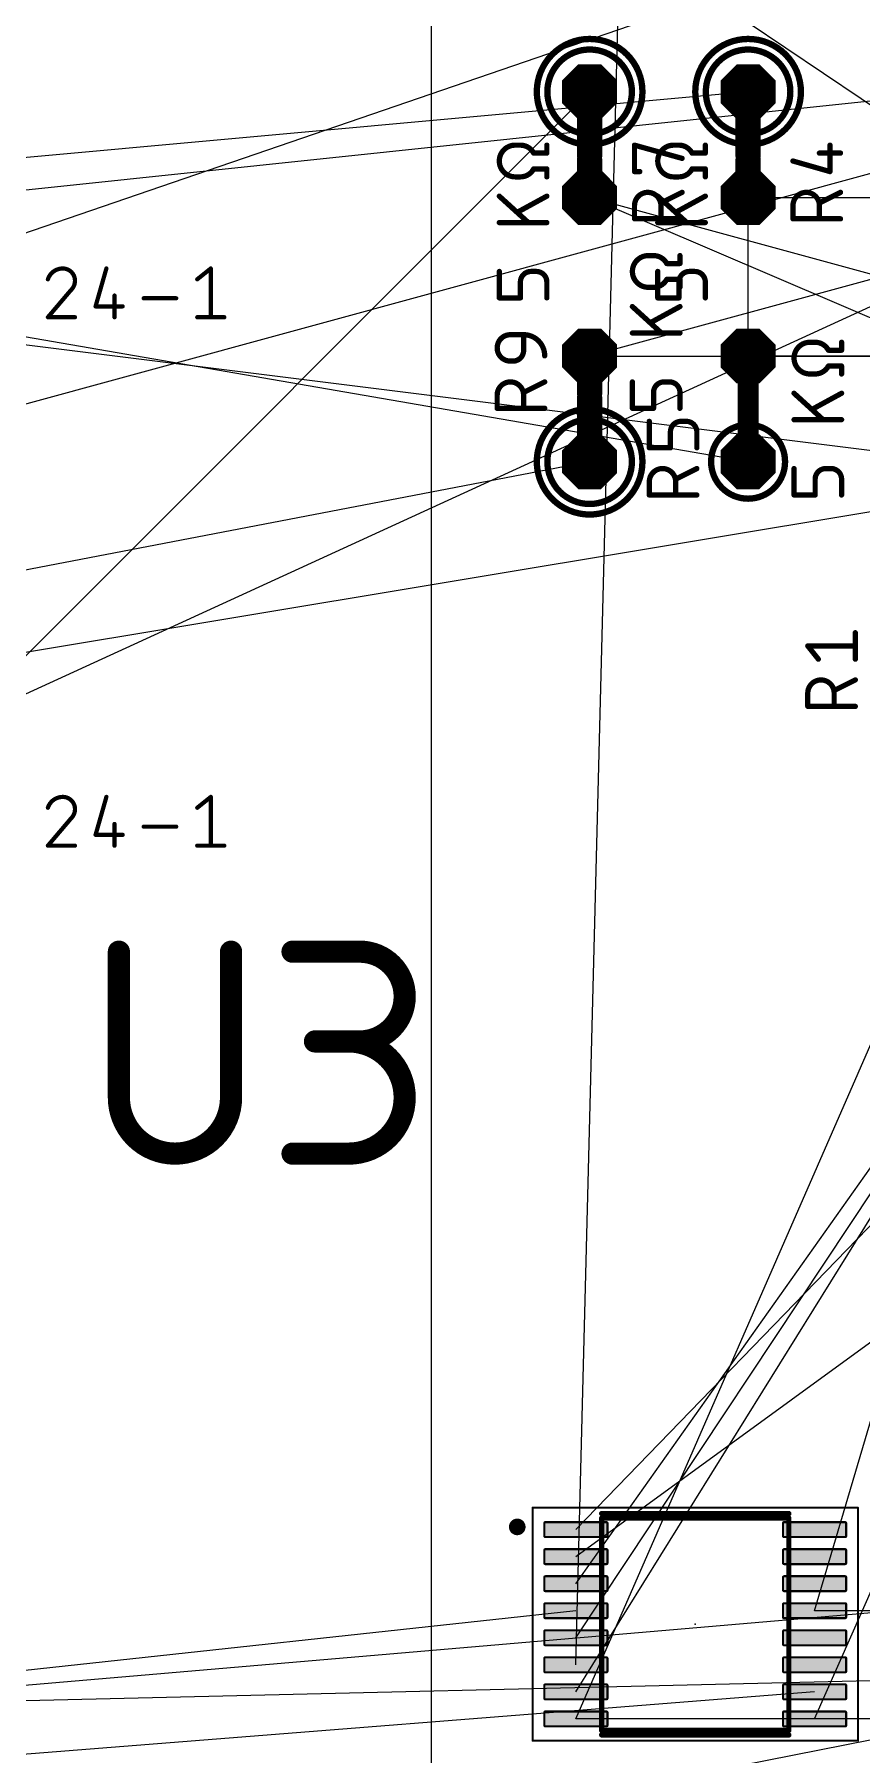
# Model space of a CAD drawing. Extents: x -132 to 159, y -19 to 91.
# Drawn here: x -9.54 to 10.35, y 1.95 to 43.29 of the extents above; entities that cross this region are included whole.
import ezdxf

# ---------------------------------------------------------------- set-up
doc = ezdxf.new("R2010")
doc.units = 0
for name, color, linetype in [('1', 22, 'CONTINUOUS'), ('17', 82, 'CONTINUOUS'), ('19', 53, 'CONTINUOUS'), ('20', 30, 'CONTINUOUS'), ('21', 253, 'CONTINUOUS'), ('23', 7, 'CONTINUOUS'), ('25', 253, 'CONTINUOUS'), ('27', 253, 'CONTINUOUS'), ('39', 22, 'CONTINUOUS'), ('51', 253, 'CONTINUOUS')]:
    doc.layers.add(name, color=color, linetype=linetype)

# ---------------------------------------------------------------- blocks, each defined once
blk = doc.blocks.new('OCTAGONP')
at = {"const_width": 0.5}
blk.add_lwpolyline([(-0.25, -0.1036), (-0.25, 0.1036), (-0.1036, 0.25), (0.1036, 0.25), (0.25, 0.1036), (0.25, -0.1036), (0.1036, -0.25), (-0.1036, -0.25), (-0.25, -0.1036), (-0.25, 0.1036)], dxfattribs=at)
blk = doc.blocks.new('RECT251200X65600R25')
at = {"const_width": 0.0513}
blk.add_lwpolyline([(0.7594, -0.1537), (0.7594, 0.1537, 0.4142), (0.7338, 0.1794), (-0.7338, 0.1794, 0.4142), (-0.7594, 0.1537), (-0.7594, -0.1537, 0.4142), (-0.7338, -0.1794), (0.7338, -0.1794, 0.4142)], format="xyb", close=True, dxfattribs=at)
blk.add_solid([(-0.7466, -0.1666), (0.7466, -0.1666), (-0.7466, 0.1666), (0.7466, 0.1666)])

msp = doc.modelspace()

# ---------------------------------------------------------------- linework, layer by layer
at = {"layer": '19'}
for p, q in [((-11.43, 26.67), (98.0186, 76.8604)), ((-118.3386, 1.27), (100.1014, 76.2)), ((3.48, 6.705), (98.0186, 75.5396)), ((3.48, 4.105), (5.3086, 75.5396)), ((9.22, 5.405), (22.9108, 51.7906)), ((3.48, 2.805), (22.9108, 47.2694)), ((68.58, 2.54), (2.54, 46.99)), ((17.78, 41.91), (-38.1, 26.67)), ((7.62, 41.91), (-20.32, 39.37)), ((12.7, 41.91), (-11.43, 39.37)), ((3.81, 41.91), (-11.43, 26.67)), ((12.7, 33.02), (-38.1, 39.37)), ((7.62, 33.02), (-29.21, 39.37)), ((3.48, 6.055), (27.29, 39.665)), ((3.48, 4.755), (26.64, 39.665)), ((3.48, 3.455), (25.99, 39.665)), ((3.81, 39.37), (12.7, 35.56)), ((17.78, 35.56), (3.81, 39.37)), ((17.78, 39.37), (3.81, 35.56)), ((7.62, 39.37), (12.7, 39.37)), ((7.62, 35.56), (7.62, 39.37)), ((9.22, 2.805), (25.105, 38.78)), ((3.81, 35.56), (17.78, 35.56)), ((12.7, 35.56), (7.62, 35.56)), ((3.48, 7.355), (30.775, 35.53)), ((3.81, 33.02), (-29.21, 26.67)), ((17.78, 33.02), (-20.32, 26.67)), ((26.34, 6.705), (-103.9114, -4.4704)), ((3.48, 5.405), (-75.9714, -3.2004)), ((26.34, 5.405), (-30.2514, -5.7404)), ((32.08, 5.405), (9.22, 5.405)), ((-120.4214, 0.6096), (26.34, 4.105)), ((9.22, 3.455), (-91.2114, -4.4704)), ((26.34, 2.805), (3.48, 2.805))]:
    msp.add_line(p, q, dxfattribs=at)
at = {"layer": '20'}
msp.add_line((0, 55), (0, 0), dxfattribs=at)
at = {"layer": '21'}
for points, const_width in [([(3.81, 40.64, 1), (3.81, 43.18, 1), (3.81, 40.64)], 0.1524), ([(7.62, 40.64, 1), (7.62, 43.18, 1), (7.62, 40.64)], 0.1524), ([(3.9624, 40.894, 1), (3.6576, 40.894)], 0.3048), ([(7.7724, 40.894, 1), (7.4676, 40.894)], 0.3048), ([(3.6576, 40.386, 1), (3.9624, 40.386)], 0.3048), ([(7.4676, 40.386, 1), (7.7724, 40.386)], 0.3048), ([(3.9624, 34.544, 1), (3.6576, 34.544)], 0.3048), ([(3.81, 31.75, 1), (3.81, 34.29, 1), (3.81, 31.75)], 0.1524), ([(7.747, 34.417, 1), (7.493, 34.417)], 0.254), ([(3.6576, 34.036, 1), (3.9624, 34.036)], 0.3048), ([(7.493, 34.163, 1), (7.747, 34.163)], 0.254), ([(2.07, 7.32, 1), (2.07, 7.52, 1), (2.07, 7.32)], 0.2), ([(4.1, 7.7717, 1), (4.1, 7.7083)], 0.0635), ([(8.6, 7.7083, 1), (8.6, 7.7717)], 0.0635), ([(4.1, 2.4518, 1), (4.1, 2.3882)], 0.0635), ([(8.6, 2.3882, 1), (8.6, 2.4518)], 0.0635)]:
    msp.add_lwpolyline(points, format="xyb", dxfattribs=dict(at, const_width=const_width))
for points, const_width in [([(3.81, 40.894), (3.81, 40.386)], 0.6096), ([(7.62, 40.894), (7.62, 40.386)], 0.6096), ([(3.81, 34.036), (3.81, 34.544)], 0.6096), ([(7.62, 34.163), (7.62, 34.417)], 0.508), ([(8.6, 7.74), (4.1, 7.74)], 0.127), ([(4.1, 2.42), (8.6, 2.42)], 0.127)]:
    msp.add_lwpolyline(points, dxfattribs=dict(at, const_width=const_width))
at = {"layer": '23'}
for p in [(3.81, 40.64), (7.62, 40.64), (3.81, 34.29), (7.62, 34.29), (6.35, 5.08)]:
    msp.add_point(p, dxfattribs=at)
at = {"layer": '25'}
for points, const_width in [([(4.8895, 39.9923), (4.8895, 40.6273)], 0.127), ([(4.8895, 40.6273), (6.0325, 40.3098)], 0.127), ([(9.5885, 39.9923), (9.5885, 40.6273)], 0.127), ([(8.6995, 40.2463), (9.5885, 39.9923)], 0.127), ([(9.3345, 40.4368), (9.8425, 40.4368)], 0.127), ([(5.0165, 39.9923), (4.8895, 39.9923)], 0.127), ([(6.0325, 39.4926), (5.5245, 39.2386)], 0.127), ([(9.8425, 39.4926), (9.3345, 39.2386)], 0.127), ([(4.8895, 38.8576), (4.8895, 39.1751)], 0.127), ([(6.0325, 38.8576), (4.8895, 38.8576)], 0.127), ([(5.5245, 39.1751), (5.5245, 38.8576)], 0.127), ([(8.6995, 38.8576), (8.6995, 39.1751)], 0.127), ([(9.8425, 38.8576), (8.6995, 38.8576)], 0.127), ([(9.3345, 39.1751), (9.3345, 38.8576)], 0.127), ([(1.905, 36.0724), (2.2225, 36.0724)], 0.127), ([(2.2225, 36.0724), (2.2225, 35.6914)], 0.127), ([(1.9685, 35.4374), (1.905, 35.4374)], 0.127), ([(2.7305, 34.9377), (2.2225, 34.6837)], 0.127), ([(1.5875, 34.3027), (1.5875, 34.6202)], 0.127), ([(2.7305, 34.3027), (1.5875, 34.3027)], 0.127), ([(2.2225, 34.6202), (2.2225, 34.3027)], 0.127), ([(5.2451, 33.3546), (5.2451, 33.9896)], 0.127), ([(6.1341, 33.9896), (6.0071, 33.9896)], 0.127), ([(5.7531, 33.7356), (5.7531, 33.3546)], 0.127), ([(6.3881, 33.3546), (6.3881, 33.7356)], 0.127), ([(5.7531, 33.3546), (5.2451, 33.3546)], 0.127), ([(6.3881, 32.8549), (5.8801, 32.6009)], 0.127), ([(5.2451, 32.2199), (5.2451, 32.5374)], 0.127), ([(6.3881, 32.2199), (5.2451, 32.2199)], 0.127), ([(5.8801, 32.5374), (5.8801, 32.2199)], 0.127), ([(10.1981, 28.2746), (10.1981, 28.9096)], 0.127), ([(9.3091, 28.2746), (9.0551, 28.5921)], 0.127), ([(9.0551, 28.5921), (10.1981, 28.5921)], 0.127), ([(10.1981, 27.7749), (9.6901, 27.5209)], 0.127), ([(9.0551, 27.1399), (9.0551, 27.4574)], 0.127), ([(9.6901, 27.4574), (9.6901, 27.1399)], 0.127), ([(10.1981, 27.1399), (9.0551, 27.1399)], 0.127), ([(-7.5077, 21.2444), (-7.5077, 17.7389)], 0.5334), ([(-4.8112, 17.7389), (-4.8112, 21.2444)], 0.5334), ([(-3.3326, 21.2444), (-1.7147, 21.2444)], 0.5334), ([(-1.7147, 19.0872), (-2.7933, 19.0872)], 0.5334), ([(-3.3326, 16.3906), (-1.9844, 16.3906)], 0.5334)]:
    msp.add_lwpolyline(points, dxfattribs=dict(at, const_width=const_width))
for points, const_width in [([(4.898, 40.6579, 1), (4.881, 40.5967)], 0.0635), ([(4.9212, 40.6273, 1), (4.8578, 40.6273)], 0.0635), ([(9.6203, 40.6273, 1), (9.5567, 40.6273)], 0.0635), ([(6.024, 40.2792, 1), (6.041, 40.3404)], 0.0635), ([(8.7082, 40.2768, 1), (8.6908, 40.2158)], 0.0635), ([(9.3345, 40.4686, 1), (9.3345, 40.4051)], 0.0635), ([(9.8425, 40.4051, 1), (9.8425, 40.4686)], 0.0635), ([(4.8895, 40.0241, 1), (4.8895, 39.9605)], 0.0635), ([(4.8578, 39.9923, 1), (4.9212, 39.9923)], 0.0635), ([(5.0165, 39.9605, 1), (5.0165, 40.0241)], 0.0635), ([(9.5567, 39.9923, 1), (9.6203, 39.9923)], 0.0635), ([(9.5798, 39.9618, 1), (9.5972, 40.0228)], 0.0635), ([(5.5245, 39.1751, 1), (4.8895, 39.1751)], 0.127), ([(5.5103, 39.267, 1), (5.5387, 39.2102)], 0.0635), ([(6.0467, 39.4642, 1), (6.0183, 39.521)], 0.0635), ([(9.3345, 39.1751, 1), (8.6995, 39.1751)], 0.127), ([(9.3203, 39.267, 1), (9.3487, 39.2102)], 0.0635), ([(9.8567, 39.4642, 1), (9.8283, 39.521)], 0.0635), ([(4.8895, 38.8893, 1), (4.8895, 38.8258)], 0.0635), ([(4.9212, 39.1751, 1), (4.8578, 39.1751)], 0.0635), ([(4.8578, 39.1751, 1), (4.9212, 39.1751)], 0.0635), ([(4.8578, 38.8576, 1), (4.9212, 38.8576)], 0.0635), ([(5.5563, 39.1751, 1), (5.4928, 39.1751)], 0.0635), ([(5.4928, 39.1751, 1), (5.5563, 39.1751)], 0.0635), ([(5.4928, 38.8576, 1), (5.5563, 38.8576)], 0.0635), ([(6.0325, 38.8258, 1), (6.0325, 38.8893)], 0.0635), ([(8.7313, 39.1751, 1), (8.6677, 39.1751)], 0.0635), ([(8.6677, 39.1751, 1), (8.7313, 39.1751)], 0.0635), ([(8.6677, 38.8576, 1), (8.7313, 38.8576)], 0.0635), ([(8.6995, 38.8893, 1), (8.6995, 38.8258)], 0.0635), ([(9.3663, 39.1751, 1), (9.3027, 39.1751)], 0.0635), ([(9.3027, 39.1751, 1), (9.3663, 39.1751)], 0.0635), ([(9.3027, 38.8576, 1), (9.3663, 38.8576)], 0.0635), ([(9.8425, 38.8258, 1), (9.8425, 38.8893)], 0.0635), ([(1.905, 36.0724, 1), (1.905, 35.4374)], 0.127), ([(1.905, 36.1042, 1), (1.905, 36.0407)], 0.0635), ([(1.905, 36.0407, 1), (1.905, 36.1042)], 0.0635), ([(2.2543, 36.0724, 1), (2.1907, 36.0724)], 0.0635), ([(2.2225, 36.1042, 1), (2.2225, 36.0407)], 0.0635), ([(2.7305, 35.5644, 0.4142), (2.2225, 36.0724)], 0.127), ([(2.2225, 36.0407, 1), (2.2225, 36.1042)], 0.0635), ([(1.9685, 35.4374, 0.4142), (2.2225, 35.6914)], 0.127), ([(2.2543, 35.6914, 1), (2.1907, 35.6914)], 0.0635), ([(2.1907, 35.6914, 1), (2.2543, 35.6914)], 0.0635), ([(2.6987, 35.5644, 1), (2.7623, 35.5644)], 0.0635), ([(1.905, 35.4692, 1), (1.905, 35.4057)], 0.0635), ([(1.905, 35.4057, 1), (1.905, 35.4692)], 0.0635), ([(1.9685, 35.4692, 1), (1.9685, 35.4057)], 0.0635), ([(1.9685, 35.4057, 1), (1.9685, 35.4692)], 0.0635), ([(2.2225, 34.6202, 1), (1.5875, 34.6202)], 0.127), ([(2.2083, 34.7121, 1), (2.2367, 34.6553)], 0.0635), ([(2.7447, 34.9093, 1), (2.7163, 34.9661)], 0.0635), ([(1.5875, 34.3345, 1), (1.5875, 34.2709)], 0.0635), ([(1.6193, 34.6202, 1), (1.5558, 34.6202)], 0.0635), ([(1.5558, 34.6202, 1), (1.6193, 34.6202)], 0.0635), ([(1.5558, 34.3027, 1), (1.6193, 34.3027)], 0.0635), ([(2.2543, 34.6202, 1), (2.1907, 34.6202)], 0.0635), ([(2.1907, 34.6202, 1), (2.2543, 34.6202)], 0.0635), ([(2.1907, 34.3027, 1), (2.2543, 34.3027)], 0.0635), ([(2.7305, 34.2709, 1), (2.7305, 34.3345)], 0.0635), ([(5.2768, 33.9896, 1), (5.2134, 33.9896)], 0.0635), ([(6.0071, 33.9896, 0.4142), (5.7531, 33.7356)], 0.127), ([(6.0071, 34.0214, 1), (6.0071, 33.9579)], 0.0635), ([(6.0071, 33.9579, 1), (6.0071, 34.0214)], 0.0635), ([(6.1341, 34.0214, 1), (6.1341, 33.9579)], 0.0635), ([(6.3881, 33.7356, 0.4142), (6.1341, 33.9896)], 0.127), ([(6.1341, 33.9579, 1), (6.1341, 34.0214)], 0.0635), ([(5.7848, 33.7356, 1), (5.7214, 33.7356)], 0.0635), ([(5.7214, 33.7356, 1), (5.7848, 33.7356)], 0.0635), ([(6.4199, 33.7356, 1), (6.3564, 33.7356)], 0.0635), ([(6.3564, 33.7356, 1), (6.4199, 33.7356)], 0.0635), ([(5.2451, 33.3864, 1), (5.2451, 33.3229)], 0.0635), ([(5.2134, 33.3546, 1), (5.2768, 33.3546)], 0.0635), ([(5.7214, 33.3546, 1), (5.7848, 33.3546)], 0.0635), ([(5.7531, 33.3229, 1), (5.7531, 33.3864)], 0.0635), ([(6.3564, 33.3546, 1), (6.4199, 33.3546)], 0.0635), ([(5.8801, 32.5374, 1), (5.2451, 32.5374)], 0.127), ([(5.8659, 32.6293, 1), (5.8943, 32.5725)], 0.0635), ([(6.4023, 32.8265, 1), (6.3739, 32.8833)], 0.0635), ([(5.2451, 32.2517, 1), (5.2451, 32.1882)], 0.0635), ([(5.2768, 32.5374, 1), (5.2134, 32.5374)], 0.0635), ([(5.2134, 32.5374, 1), (5.2768, 32.5374)], 0.0635), ([(5.2134, 32.2199, 1), (5.2768, 32.2199)], 0.0635), ([(5.9119, 32.5374, 1), (5.8484, 32.5374)], 0.0635), ([(5.8484, 32.5374, 1), (5.9119, 32.5374)], 0.0635), ([(5.8484, 32.2199, 1), (5.9119, 32.2199)], 0.0635), ([(6.3881, 32.1882, 1), (6.3881, 32.2517)], 0.0635), ([(10.2299, 28.9096, 1), (10.1663, 28.9096)], 0.0635), ([(9.0799, 28.6119, 1), (9.0303, 28.5723)], 0.0635), ([(9.0551, 28.6239, 1), (9.0551, 28.5604)], 0.0635), ([(10.1981, 28.5604, 1), (10.1981, 28.6239)], 0.0635), ([(9.2843, 28.2548, 1), (9.3339, 28.2944)], 0.0635), ([(10.1663, 28.2746, 1), (10.2299, 28.2746)], 0.0635), ([(9.6901, 27.4574, 1), (9.0551, 27.4574)], 0.127), ([(10.2123, 27.7465, 1), (10.1839, 27.8033)], 0.0635), ([(9.0869, 27.4574, 1), (9.0234, 27.4574)], 0.0635), ([(9.0234, 27.4574, 1), (9.0869, 27.4574)], 0.0635), ([(9.6759, 27.5493, 1), (9.7043, 27.4925)], 0.0635), ([(9.7219, 27.4574, 1), (9.6584, 27.4574)], 0.0635), ([(9.6584, 27.4574, 1), (9.7219, 27.4574)], 0.0635), ([(9.0551, 27.1716, 1), (9.0551, 27.1082)], 0.0635), ([(9.0234, 27.1399, 1), (9.0869, 27.1399)], 0.0635), ([(9.6584, 27.1399, 1), (9.7219, 27.1399)], 0.0635), ([(10.1981, 27.1082, 1), (10.1981, 27.1716)], 0.0635), ([(-7.3744, 21.2444, 1), (-7.6411, 21.2444)], 0.2667), ([(-4.6778, 21.2444, 1), (-4.9445, 21.2444)], 0.2667), ([(-3.3326, 21.3777, 1), (-3.3326, 21.111)], 0.2667), ([(-1.7147, 19.0871, 1), (-1.7147, 21.2444)], 0.5334), ([(-1.7147, 21.3777, 1), (-1.7147, 21.111)], 0.2667), ([(-1.7147, 21.111, 1), (-1.7147, 21.3777)], 0.2667), ([(-2.7933, 19.2205, 1), (-2.7933, 18.9538)], 0.2667), ([(-1.9844, 16.3906, 1), (-1.9844, 19.0872)], 0.5334), ([(-1.9844, 19.2205, 1), (-1.9844, 18.9538)], 0.2667), ([(-1.7147, 19.2205, 1), (-1.7147, 18.9538)], 0.2667), ([(-1.7147, 18.9538, 1), (-1.7147, 19.2205)], 0.2667), ([(-7.5077, 17.7389, 1), (-4.8112, 17.7389)], 0.5334), ([(-7.3744, 17.7389, 1), (-7.6411, 17.7389)], 0.2667), ([(-7.6411, 17.7389, 1), (-7.3744, 17.7389)], 0.2667), ([(-4.6778, 17.7389, 1), (-4.9445, 17.7389)], 0.2667), ([(-4.9445, 17.7389, 1), (-4.6778, 17.7389)], 0.2667), ([(-3.3326, 16.5239, 1), (-3.3326, 16.2572)], 0.2667), ([(-1.9844, 16.5239, 1), (-1.9844, 16.2572)], 0.2667), ([(-1.9844, 16.2572, 1), (-1.9844, 16.5239)], 0.2667)]:
    msp.add_lwpolyline(points, format="xyb", dxfattribs=dict(at, const_width=const_width))
at = {"layer": '27'}
for points, const_width in [([(2.0193, 40.6273, 0.4142), (1.6383, 40.2463)], 0.127), ([(2.0193, 40.6591, 1), (2.0193, 40.5956)], 0.0635), ([(2.0193, 40.5956, 1), (2.0193, 40.6591)], 0.0635), ([(2.4638, 40.4368, 0.277), (2.1463, 40.6273)], 0.127), ([(2.1463, 40.659, 1), (2.1463, 40.5956)], 0.0635), ([(2.1463, 40.5956, 1), (2.1463, 40.6591)], 0.0635), ([(2.8131, 40.6273, 1), (2.7496, 40.6273)], 0.0635), ([(5.8293, 40.6273, 0.4142), (5.4483, 40.2463)], 0.127), ([(5.8293, 40.6591, 1), (5.8293, 40.5956)], 0.0635), ([(5.8293, 40.5956, 1), (5.8293, 40.6591)], 0.0635), ([(6.2738, 40.4368, 0.277), (5.9563, 40.6273)], 0.127), ([(5.9563, 40.659, 1), (5.9563, 40.5956)], 0.0635), ([(5.9563, 40.5956, 1), (5.9563, 40.6591)], 0.0635), ([(6.6231, 40.6273, 1), (6.5596, 40.6273)], 0.0635), ([(1.6383, 40.2463, 0.4142), (2.0193, 39.8653)], 0.127), ([(1.6701, 40.2463, 1), (1.6066, 40.2463)], 0.0635), ([(1.6066, 40.2463, 1), (1.6701, 40.2463)], 0.0635), ([(2.1463, 39.8653, 0.277), (2.4638, 40.0558)], 0.127), ([(2.4638, 40.4686, 1), (2.4638, 40.4051)], 0.0635), ([(2.4638, 40.0876, 1), (2.4638, 40.0241)], 0.0635), ([(2.4918, 40.0409, 1), (2.4358, 40.0707)], 0.0635), ([(2.4358, 40.4219, 1), (2.4918, 40.4517)], 0.0635), ([(2.7496, 40.4368, 1), (2.8131, 40.4368)], 0.0635), ([(2.8131, 40.0558, 1), (2.7496, 40.0558)], 0.0635), ([(2.7813, 40.4051, 1), (2.7813, 40.4686)], 0.0635), ([(2.7813, 40.0241, 1), (2.7813, 40.0876)], 0.0635), ([(5.4483, 40.2463, 0.4142), (5.8293, 39.8653)], 0.127), ([(5.4801, 40.2463, 1), (5.4166, 40.2463)], 0.0635), ([(5.4166, 40.2463, 1), (5.4801, 40.2463)], 0.0635), ([(5.9563, 39.8653, 0.277), (6.2738, 40.0558)], 0.127), ([(6.2738, 40.4686, 1), (6.2738, 40.4051)], 0.0635), ([(6.2738, 40.0876, 1), (6.2738, 40.0241)], 0.0635), ([(6.3018, 40.0409, 1), (6.2458, 40.0707)], 0.0635), ([(6.2458, 40.4219, 1), (6.3018, 40.4517)], 0.0635), ([(6.5596, 40.4368, 1), (6.6231, 40.4368)], 0.0635), ([(6.6231, 40.0558, 1), (6.5596, 40.0558)], 0.0635), ([(6.5913, 40.4051, 1), (6.5913, 40.4686)], 0.0635), ([(6.5913, 40.0241, 1), (6.5913, 40.0876)], 0.0635), ([(2.0193, 39.8971, 1), (2.0193, 39.8336)], 0.0635), ([(2.0193, 39.8336, 1), (2.0193, 39.8971)], 0.0635), ([(2.1463, 39.897, 1), (2.1463, 39.8336)], 0.0635), ([(2.1463, 39.8336, 1), (2.1463, 39.8971)], 0.0635), ([(2.7496, 39.8653, 1), (2.8131, 39.8653)], 0.0635), ([(5.8293, 39.8971, 1), (5.8293, 39.8336)], 0.0635), ([(5.8293, 39.8336, 1), (5.8293, 39.8971)], 0.0635), ([(5.9563, 39.897, 1), (5.9563, 39.8336)], 0.0635), ([(5.9563, 39.8336, 1), (5.9563, 39.8971)], 0.0635), ([(6.5596, 39.8653, 1), (6.6231, 39.8653)], 0.0635), ([(1.6597, 39.4252, 1), (1.6169, 39.3783)], 0.0635), ([(2.7965, 39.3739, 1), (2.7661, 39.4296)], 0.0635), ([(5.4697, 39.4252, 1), (5.4269, 39.3783)], 0.0635), ([(6.6065, 39.3739, 1), (6.5761, 39.4296)], 0.0635), ([(2.0676, 39.0486, 1), (2.098, 38.9929)], 0.0635), ([(5.8776, 39.0486, 1), (5.908, 38.9929)], 0.0635), ([(1.6383, 38.7985, 1), (1.6383, 38.735)], 0.0635), ([(2.3154, 38.7433, 1), (2.3582, 38.7902)], 0.0635), ([(2.7813, 38.735, 1), (2.7813, 38.7985)], 0.0635), ([(5.4483, 38.7985, 1), (5.4483, 38.735)], 0.0635), ([(6.1254, 38.7433, 1), (6.1682, 38.7902)], 0.0635), ([(6.5913, 38.735, 1), (6.5913, 38.7985)], 0.0635), ([(5.2197, 37.973, 0.4142), (4.8387, 37.592)], 0.127), ([(5.2197, 38.0048, 1), (5.2197, 37.9412)], 0.0635), ([(5.2197, 37.9412, 1), (5.2197, 38.0048)], 0.0635), ([(5.6642, 37.7825, 0.277), (5.3467, 37.973)], 0.127), ([(5.3467, 38.0047, 1), (5.3467, 37.9413)], 0.0635), ([(5.3467, 37.9412, 1), (5.3467, 38.0048)], 0.0635), ([(6.0134, 37.973, 1), (5.95, 37.973)], 0.0635), ([(-8.8564, 37.6638, 0.3252), (-9.2144, 37.4034)], 0.1016), ([(-8.5634, 37.3709, 0.4142), (-8.8564, 37.6638)], 0.1016), ([(-8.8564, 37.6892, 1), (-8.8564, 37.6384)], 0.0508), ([(-8.8564, 37.6384, 1), (-8.8564, 37.6892)], 0.0508), ([(-7.7836, 37.6568, 1), (-7.8324, 37.6708)], 0.0508), ([(-5.2726, 37.6638, 1), (-5.3234, 37.6638)], 0.0508), ([(-5.2821, 37.644, 1), (-5.3139, 37.6836)], 0.0508), ([(1.6701, 37.592, 1), (1.6066, 37.592)], 0.0635), ([(2.4003, 37.592, 0.4142), (2.1463, 37.338)], 0.127), ([(2.4003, 37.6238, 1), (2.4003, 37.5602)], 0.0635), ([(2.4003, 37.5602, 1), (2.4003, 37.6238)], 0.0635), ([(2.5273, 37.6238, 1), (2.5273, 37.5602)], 0.0635), ([(2.7813, 37.338, 0.4142), (2.5273, 37.592)], 0.127), ([(2.5273, 37.5602, 1), (2.5273, 37.6238)], 0.0635), ([(4.8387, 37.592, 0.4142), (5.2197, 37.211)], 0.127), ([(4.8704, 37.592, 1), (4.807, 37.592)], 0.0635), ([(4.807, 37.592, 1), (4.8704, 37.592)], 0.0635), ([(5.4801, 37.592, 1), (5.4166, 37.592)], 0.0635), ([(5.6642, 37.8143, 1), (5.6642, 37.7507)], 0.0635), ([(5.6362, 37.7676, 1), (5.6922, 37.7974)], 0.0635), ([(6.2103, 37.592, 0.4142), (5.9563, 37.338)], 0.127), ([(5.95, 37.7825, 1), (6.0134, 37.7825)], 0.0635), ([(5.9817, 37.7507, 1), (5.9817, 37.8143)], 0.0635), ([(6.2103, 37.6238, 1), (6.2103, 37.5602)], 0.0635), ([(6.2103, 37.5602, 1), (6.2103, 37.6238)], 0.0635), ([(6.3373, 37.6238, 1), (6.3373, 37.5602)], 0.0635), ([(6.5913, 37.338, 0.4142), (6.3373, 37.592)], 0.127), ([(6.3373, 37.5602, 1), (6.3373, 37.6238)], 0.0635), ([(-9.2386, 37.4112, 1), (-9.1903, 37.3956)], 0.0508), ([(-8.6611, 37.143, 0.2053), (-8.5634, 37.3709)], 0.1016), ([(-8.538, 37.3708, 1), (-8.5888, 37.3709)], 0.0508), ([(-8.5888, 37.3709, 1), (-8.538, 37.3708)], 0.0508), ([(-5.6394, 37.4232, 1), (-5.6076, 37.3836)], 0.0508), ([(2.1781, 37.338, 1), (2.1145, 37.338)], 0.0635), ([(2.1145, 37.338, 1), (2.1781, 37.338)], 0.0635), ([(2.8131, 37.338, 1), (2.7496, 37.338)], 0.0635), ([(2.7496, 37.338, 1), (2.8131, 37.338)], 0.0635), ([(5.2197, 37.2428, 1), (5.2197, 37.1792)], 0.0635), ([(5.2197, 37.1792, 1), (5.2197, 37.2428)], 0.0635), ([(5.3467, 37.211, 0.277), (5.6642, 37.4015)], 0.127), ([(5.3467, 37.2427, 1), (5.3467, 37.1793)], 0.0635), ([(5.3467, 37.1792, 1), (5.3467, 37.2428)], 0.0635), ([(5.6642, 37.4333, 1), (5.6642, 37.3697)], 0.0635), ([(5.6922, 37.3866, 1), (5.6362, 37.4164)], 0.0635), ([(5.9881, 37.338, 1), (5.9246, 37.338)], 0.0635), ([(5.9246, 37.338, 1), (5.9881, 37.338)], 0.0635), ([(6.0134, 37.4015, 1), (5.95, 37.4015)], 0.0635), ([(5.95, 37.211, 1), (6.0134, 37.211)], 0.0635), ([(5.9817, 37.3697, 1), (5.9817, 37.4333)], 0.0635), ([(6.6231, 37.338, 1), (6.5596, 37.338)], 0.0635), ([(6.5596, 37.338, 1), (6.6231, 37.338)], 0.0635), ([(-8.6786, 37.1614, 1), (-8.6436, 37.1246)], 0.0508), ([(-8.6417, 37.1266, 1), (-8.6805, 37.1595)], 0.0508), ([(-8.0684, 36.7778, 1), (-8.0684, 36.727)], 0.0508), ([(-7.5873, 37.0128, 1), (-7.6381, 37.0128)], 0.0508), ([(-7.4174, 36.727, 1), (-7.4174, 36.7778)], 0.0508), ([(-6.911, 36.9731, 1), (-6.911, 36.9223)], 0.0508), ([(-6.1298, 36.9223, 1), (-6.1298, 36.9731)], 0.0508), ([(1.6383, 36.9888, 1), (1.6383, 36.9252)], 0.0635), ([(1.6066, 36.957, 1), (1.6701, 36.957)], 0.0635), ([(2.1145, 36.957, 1), (2.1781, 36.957)], 0.0635), ([(2.1463, 36.9252, 1), (2.1463, 36.9888)], 0.0635), ([(2.7496, 36.957, 1), (2.8131, 36.957)], 0.0635), ([(4.8601, 36.7709, 1), (4.8173, 36.724)], 0.0635), ([(5.4483, 36.9888, 1), (5.4483, 36.9252)], 0.0635), ([(5.4166, 36.957, 1), (5.4801, 36.957)], 0.0635), ([(5.9246, 36.957, 1), (5.9881, 36.957)], 0.0635), ([(5.9563, 36.9252, 1), (5.9563, 36.9888)], 0.0635), ([(5.9969, 36.7196, 1), (5.9665, 36.7753)], 0.0635), ([(6.5596, 36.957, 1), (6.6231, 36.957)], 0.0635), ([(-9.2144, 36.5174, 1), (-9.2144, 36.4666)], 0.0508), ([(-9.2338, 36.5085, 1), (-9.1951, 36.4756)], 0.0508), ([(-8.5634, 36.4666, 1), (-8.5634, 36.5174)], 0.0508), ([(-8.0928, 36.7594, 1), (-8.044, 36.7454)], 0.0508), ([(-7.6381, 36.492, 1), (-7.5873, 36.492)], 0.0508), ([(-5.6235, 36.5174, 1), (-5.6235, 36.4666)], 0.0508), ([(-5.3234, 36.492, 1), (-5.2726, 36.492)], 0.0508), ([(-4.9725, 36.4666, 1), (-4.9725, 36.5174)], 0.0508), ([(5.268, 36.3943, 1), (5.2984, 36.3386)], 0.0635), ([(4.8387, 36.1442, 1), (4.8387, 36.0807)], 0.0635), ([(5.5158, 36.089, 1), (5.5586, 36.1359)], 0.0635), ([(5.9817, 36.0807, 1), (5.9817, 36.1442)], 0.0635), ([(8.7567, 35.5092, 1), (8.6931, 35.5092)], 0.0635), ([(9.1059, 35.8902, 0.4142), (8.7249, 35.5092)], 0.127), ([(8.7249, 35.5092, 0.4142), (9.1059, 35.1282)], 0.127), ([(9.1059, 35.922, 1), (9.1059, 35.8584)], 0.0635), ([(9.1059, 35.8584, 1), (9.1059, 35.922)], 0.0635), ([(9.5504, 35.6997, 0.277), (9.2329, 35.8902)], 0.127), ([(9.2329, 35.9219, 1), (9.2329, 35.8585)], 0.0635), ([(9.2329, 35.8584, 1), (9.2329, 35.922)], 0.0635), ([(9.5504, 35.7315, 1), (9.5504, 35.6679)], 0.0635), ([(9.5224, 35.6848, 1), (9.5784, 35.7146)], 0.0635), ([(9.8997, 35.8902, 1), (9.8361, 35.8902)], 0.0635), ([(9.8361, 35.6997, 1), (9.8997, 35.6997)], 0.0635), ([(9.8679, 35.6679, 1), (9.8679, 35.7315)], 0.0635), ([(8.6931, 35.5092, 1), (8.7567, 35.5092)], 0.0635), ([(9.1059, 35.16, 1), (9.1059, 35.0964)], 0.0635), ([(9.1059, 35.0964, 1), (9.1059, 35.16)], 0.0635), ([(9.2329, 35.1282, 0.277), (9.5504, 35.3187)], 0.127), ([(9.2329, 35.1599, 1), (9.2329, 35.0965)], 0.0635), ([(9.2329, 35.0964, 1), (9.2329, 35.16)], 0.0635), ([(9.5504, 35.3505, 1), (9.5504, 35.2869)], 0.0635), ([(9.5784, 35.3038, 1), (9.5224, 35.3336)], 0.0635), ([(9.8997, 35.3187, 1), (9.8361, 35.3187)], 0.0635), ([(9.8361, 35.1282, 1), (9.8997, 35.1282)], 0.0635), ([(9.8679, 35.2869, 1), (9.8679, 35.3505)], 0.0635), ([(4.8704, 34.9377, 1), (4.807, 34.9377)], 0.0635), ([(5.6007, 34.9377, 0.4142), (5.3467, 34.6837)], 0.127), ([(5.3784, 34.6837, 1), (5.315, 34.6837)], 0.0635), ([(5.6007, 34.9695, 1), (5.6007, 34.9059)], 0.0635), ([(5.6007, 34.9059, 1), (5.6007, 34.9695)], 0.0635), ([(5.9817, 34.6837, 0.4142), (5.7277, 34.9377)], 0.127), ([(5.7277, 34.9695, 1), (5.7277, 34.9059)], 0.0635), ([(5.7277, 34.9059, 1), (5.7277, 34.9695)], 0.0635), ([(6.0134, 34.6837, 1), (5.95, 34.6837)], 0.0635), ([(8.7463, 34.6881, 1), (8.7035, 34.6412)], 0.0635), ([(9.8831, 34.6368, 1), (9.8527, 34.6925)], 0.0635), ([(4.8387, 34.3345, 1), (4.8387, 34.2709)], 0.0635), ([(4.807, 34.3027, 1), (4.8704, 34.3027)], 0.0635), ([(5.315, 34.6837, 1), (5.3784, 34.6837)], 0.0635), ([(5.315, 34.3027, 1), (5.3784, 34.3027)], 0.0635), ([(5.3467, 34.2709, 1), (5.3467, 34.3345)], 0.0635), ([(5.95, 34.6837, 1), (6.0134, 34.6837)], 0.0635), ([(5.95, 34.3027, 1), (6.0134, 34.3027)], 0.0635), ([(9.1542, 34.3115, 1), (9.1846, 34.2558)], 0.0635), ([(8.7249, 34.0614, 1), (8.7249, 33.9979)], 0.0635), ([(9.402, 34.0062, 1), (9.4448, 34.0531)], 0.0635), ([(9.8679, 33.9979, 1), (9.8679, 34.0614)], 0.0635), ([(8.7567, 32.8549, 1), (8.6931, 32.8549)], 0.0635), ([(9.4869, 32.8549, 0.4142), (9.2329, 32.6009)], 0.127), ([(9.2647, 32.6009, 1), (9.2012, 32.6009)], 0.0635), ([(9.4869, 32.8867, 1), (9.4869, 32.8231)], 0.0635), ([(9.4869, 32.8231, 1), (9.4869, 32.8867)], 0.0635), ([(9.6139, 32.8867, 1), (9.6139, 32.8231)], 0.0635), ([(9.8679, 32.6009, 0.4142), (9.6139, 32.8549)], 0.127), ([(9.6139, 32.8231, 1), (9.6139, 32.8867)], 0.0635), ([(9.8997, 32.6009, 1), (9.8361, 32.6009)], 0.0635), ([(8.6931, 32.2199, 1), (8.7567, 32.2199)], 0.0635), ([(8.7249, 32.2517, 1), (8.7249, 32.1882)], 0.0635), ([(9.2012, 32.6009, 1), (9.2647, 32.6009)], 0.0635), ([(9.2012, 32.2199, 1), (9.2647, 32.2199)], 0.0635), ([(9.2329, 32.1882, 1), (9.2329, 32.2517)], 0.0635), ([(9.8361, 32.6009, 1), (9.8997, 32.6009)], 0.0635), ([(9.8361, 32.2199, 1), (9.8997, 32.2199)], 0.0635), ([(-8.8564, 24.9638, 0.3252), (-9.2144, 24.7034)], 0.1016), ([(-8.5634, 24.6709, 0.4142), (-8.8564, 24.9638)], 0.1016), ([(-8.8564, 24.9892, 1), (-8.8564, 24.9384)], 0.0508), ([(-8.8564, 24.9384, 1), (-8.8564, 24.9892)], 0.0508), ([(-7.7836, 24.9568, 1), (-7.8324, 24.9708)], 0.0508), ([(-5.2726, 24.9638, 1), (-5.3234, 24.9638)], 0.0508), ([(-5.2821, 24.944, 1), (-5.3139, 24.9836)], 0.0508), ([(-9.2386, 24.7112, 1), (-9.1903, 24.6956)], 0.0508), ([(-8.6611, 24.443, 0.2053), (-8.5634, 24.6709)], 0.1016), ([(-8.6786, 24.4614, 1), (-8.6436, 24.4246)], 0.0508), ([(-8.6417, 24.4266, 1), (-8.6805, 24.4595)], 0.0508), ([(-8.538, 24.6708, 1), (-8.5888, 24.6709)], 0.0508), ([(-8.5888, 24.6709, 1), (-8.538, 24.6708)], 0.0508), ([(-5.6394, 24.7232, 1), (-5.6076, 24.6836)], 0.0508), ([(-8.0684, 24.0778, 1), (-8.0684, 24.027)], 0.0508), ([(-8.0928, 24.0594, 1), (-8.044, 24.0454)], 0.0508), ([(-7.5873, 24.3128, 1), (-7.6381, 24.3128)], 0.0508), ([(-7.4174, 24.027, 1), (-7.4174, 24.0778)], 0.0508), ([(-6.911, 24.2731, 1), (-6.911, 24.2223)], 0.0508), ([(-6.1298, 24.2223, 1), (-6.1298, 24.2731)], 0.0508), ([(-9.2144, 23.8174, 1), (-9.2144, 23.7666)], 0.0508), ([(-9.2338, 23.8085, 1), (-9.1951, 23.7756)], 0.0508), ([(-8.5634, 23.7666, 1), (-8.5634, 23.8174)], 0.0508), ([(-7.6381, 23.792, 1), (-7.5873, 23.792)], 0.0508), ([(-5.6235, 23.8174, 1), (-5.6235, 23.7666)], 0.0508), ([(-5.3234, 23.792, 1), (-5.2726, 23.792)], 0.0508), ([(-4.9725, 23.7666, 1), (-4.9725, 23.8174)], 0.0508)]:
    msp.add_lwpolyline(points, format="xyb", dxfattribs=dict(at, const_width=const_width))
for points, const_width in [([(2.0193, 40.6273), (2.1463, 40.6273)], 0.127), ([(2.7813, 40.4368), (2.7813, 40.6273)], 0.127), ([(5.8293, 40.6273), (5.9563, 40.6273)], 0.127), ([(6.5913, 40.4368), (6.5913, 40.6273)], 0.127), ([(2.4638, 40.4368), (2.7813, 40.4368)], 0.127), ([(2.4638, 40.0558), (2.7813, 40.0558)], 0.127), ([(2.7813, 40.0558), (2.7813, 39.8653)], 0.127), ([(6.2738, 40.4368), (6.5913, 40.4368)], 0.127), ([(6.2738, 40.0558), (6.5913, 40.0558)], 0.127), ([(6.5913, 40.0558), (6.5913, 39.8653)], 0.127), ([(2.0193, 39.8653), (2.1463, 39.8653)], 0.127), ([(5.8293, 39.8653), (5.9563, 39.8653)], 0.127), ([(1.6383, 39.4017), (2.3368, 38.7668)], 0.127), ([(2.7813, 39.4017), (2.0828, 39.0207)], 0.127), ([(5.4483, 39.4017), (6.1468, 38.7668)], 0.127), ([(6.5913, 39.4017), (5.8928, 39.0207)], 0.127), ([(2.7813, 38.7668), (1.6383, 38.7668)], 0.127), ([(6.5913, 38.7668), (5.4483, 38.7668)], 0.127), ([(5.2197, 37.973), (5.3467, 37.973)], 0.127), ([(5.9817, 37.7825), (5.9817, 37.973)], 0.127), ([(-7.808, 37.6638), (-8.0684, 36.7524)], 0.1016), ([(-5.6235, 37.4034), (-5.298, 37.6638)], 0.1016), ([(-5.298, 37.6638), (-5.298, 36.492)], 0.1016), ([(1.6383, 36.957), (1.6383, 37.592)], 0.127), ([(2.5273, 37.592), (2.4003, 37.592)], 0.127), ([(5.4483, 36.957), (5.4483, 37.592)], 0.127), ([(5.6642, 37.7825), (5.9817, 37.7825)], 0.127), ([(6.3373, 37.592), (6.2103, 37.592)], 0.127), ([(2.1463, 37.338), (2.1463, 36.957)], 0.127), ([(2.7813, 36.957), (2.7813, 37.338)], 0.127), ([(5.2197, 37.211), (5.3467, 37.211)], 0.127), ([(5.6642, 37.4015), (5.9817, 37.4015)], 0.127), ([(5.9563, 37.338), (5.9563, 36.957)], 0.127), ([(5.9817, 37.4015), (5.9817, 37.211)], 0.127), ([(6.5913, 36.957), (6.5913, 37.338)], 0.127), ([(-8.6611, 37.143), (-9.2144, 36.492)], 0.1016), ([(-8.0684, 36.7524), (-7.4174, 36.7524)], 0.1016), ([(-7.6127, 37.0128), (-7.6127, 36.492)], 0.1016), ([(-6.911, 36.9477), (-6.1298, 36.9477)], 0.1016), ([(2.1463, 36.957), (1.6383, 36.957)], 0.127), ([(4.8387, 36.7475), (5.5372, 36.1125)], 0.127), ([(5.9817, 36.7475), (5.2832, 36.3665)], 0.127), ([(5.9563, 36.957), (5.4483, 36.957)], 0.127), ([(-9.2144, 36.492), (-8.5634, 36.492)], 0.1016), ([(-5.6235, 36.492), (-4.9725, 36.492)], 0.1016), ([(5.9817, 36.1125), (4.8387, 36.1125)], 0.127), ([(9.1059, 35.8902), (9.2329, 35.8902)], 0.127), ([(9.5504, 35.6997), (9.8679, 35.6997)], 0.127), ([(9.8679, 35.6997), (9.8679, 35.8902)], 0.127), ([(9.1059, 35.1282), (9.2329, 35.1282)], 0.127), ([(9.5504, 35.3187), (9.8679, 35.3187)], 0.127), ([(9.8679, 35.3187), (9.8679, 35.1282)], 0.127), ([(4.8387, 34.3027), (4.8387, 34.9377)], 0.127), ([(5.3467, 34.6837), (5.3467, 34.3027)], 0.127), ([(5.7277, 34.9377), (5.6007, 34.9377)], 0.127), ([(5.9817, 34.3027), (5.9817, 34.6837)], 0.127), ([(8.7249, 34.6647), (9.4234, 34.0297)], 0.127), ([(9.8679, 34.6647), (9.1694, 34.2837)], 0.127), ([(5.3467, 34.3027), (4.8387, 34.3027)], 0.127), ([(9.8679, 34.0297), (8.7249, 34.0297)], 0.127), ([(8.7249, 32.2199), (8.7249, 32.8549)], 0.127), ([(9.2329, 32.6009), (9.2329, 32.2199)], 0.127), ([(9.6139, 32.8549), (9.4869, 32.8549)], 0.127), ([(9.8679, 32.2199), (9.8679, 32.6009)], 0.127), ([(9.2329, 32.2199), (8.7249, 32.2199)], 0.127), ([(-7.808, 24.9638), (-8.0684, 24.0524)], 0.1016), ([(-5.6235, 24.7034), (-5.298, 24.9638)], 0.1016), ([(-5.298, 24.9638), (-5.298, 23.792)], 0.1016), ([(-8.6611, 24.443), (-9.2144, 23.792)], 0.1016), ([(-8.0684, 24.0524), (-7.4174, 24.0524)], 0.1016), ([(-7.6127, 24.3128), (-7.6127, 23.792)], 0.1016), ([(-6.911, 24.2477), (-6.1298, 24.2477)], 0.1016), ([(-9.2144, 23.792), (-8.5634, 23.792)], 0.1016), ([(-5.6235, 23.792), (-4.9725, 23.792)], 0.1016)]:
    msp.add_lwpolyline(points, dxfattribs=dict(at, const_width=const_width))
at = {"layer": '39', "const_width": 0.05}
for points in [[(2.44, 7.88), (10.26, 7.88)], [(2.44, 2.28), (2.44, 7.88)], [(10.26, 7.88), (10.26, 2.28)], [(10.26, 2.28), (2.44, 2.28)]]:
    msp.add_lwpolyline(points, dxfattribs=at)
at = {"layer": '39', "const_width": 0.025}
for points in [[(2.44, 7.8925, 1), (2.44, 7.8675)], [(2.4525, 7.88, 1), (2.4275, 7.88)], [(10.2725, 7.88, 1), (10.2475, 7.88)], [(10.26, 7.8675, 1), (10.26, 7.8925)], [(2.44, 2.2925, 1), (2.44, 2.2675)], [(2.4275, 2.28, 1), (2.4525, 2.28)], [(10.2475, 2.28, 1), (10.2725, 2.28)], [(10.26, 2.2675, 1), (10.26, 2.2925)]]:
    msp.add_lwpolyline(points, format="xyb", dxfattribs=at)
at = {"layer": '51'}
for points, const_width in [([(3.81, 40.894, 1), (3.81, 42.926, 1), (3.81, 40.894)], 0.1524), ([(7.62, 40.894, 1), (7.62, 42.926, 1), (7.62, 40.894)], 0.1524), ([(3.9624, 41.91, 1), (3.6576, 41.91)], 0.3048), ([(7.7724, 41.91, 1), (7.4676, 41.91)], 0.3048), ([(3.6576, 41.021, 1), (3.9624, 41.021)], 0.3048), ([(7.4676, 41.021, 1), (7.7724, 41.021)], 0.3048), ([(3.9624, 40.259, 1), (3.6576, 40.259)], 0.3048), ([(7.7724, 40.259, 1), (7.4676, 40.259)], 0.3048), ([(3.6576, 39.37, 1), (3.9624, 39.37)], 0.3048), ([(7.4676, 39.37, 1), (7.7724, 39.37)], 0.3048), ([(3.9624, 35.56, 1), (3.6576, 35.56)], 0.3048), ([(7.747, 35.56, 1), (7.493, 35.56)], 0.254), ([(3.6576, 34.671, 1), (3.9624, 34.671)], 0.3048), ([(3.81, 32.004, 1), (3.81, 34.036, 1), (3.81, 32.004)], 0.1524), ([(3.9624, 33.909, 1), (3.6576, 33.909)], 0.3048), ([(7.62, 32.131, 1), (7.62, 33.909, 1), (7.62, 32.131)], 0.1524), ([(7.62, 32.385, 1), (7.62, 33.655, 1), (7.62, 32.385)], 0.0508), ([(3.6576, 33.02, 1), (3.9624, 33.02)], 0.3048), ([(7.493, 33.02, 1), (7.747, 33.02)], 0.254), ([(4.1, 7.6618, 1), (4.1, 7.5983)], 0.0635), ([(4.1318, 7.63, 1), (4.0683, 7.63)], 0.0635), ([(8.6318, 7.63, 1), (8.5682, 7.63)], 0.0635), ([(8.6, 7.5983, 1), (8.6, 7.6618)], 0.0635), ([(4.1, 2.5618, 1), (4.1, 2.4983)], 0.0635), ([(4.0683, 2.53, 1), (4.1318, 2.53)], 0.0635), ([(8.5682, 2.53, 1), (8.6318, 2.53)], 0.0635), ([(8.6, 2.4983, 1), (8.6, 2.5618)], 0.0635)]:
    msp.add_lwpolyline(points, format="xyb", dxfattribs=dict(at, const_width=const_width))
for points, const_width in [([(3.81, 41.91), (3.81, 41.021)], 0.6096), ([(7.62, 41.91), (7.62, 41.021)], 0.6096), ([(3.81, 40.259), (3.81, 39.37)], 0.6096), ([(7.62, 40.259), (7.62, 39.37)], 0.6096), ([(3.81, 34.671), (3.81, 35.56)], 0.6096), ([(7.62, 33.02), (7.62, 35.56)], 0.508), ([(3.81, 33.02), (3.81, 33.909)], 0.6096), ([(8.6, 7.63), (4.1, 7.63)], 0.127), ([(4.1, 7.63), (4.1, 2.53)], 0.127), ([(8.6, 2.53), (8.6, 7.63)], 0.127), ([(4.1, 2.53), (8.6, 2.53)], 0.127)]:
    msp.add_lwpolyline(points, dxfattribs=dict(at, const_width=const_width))

# ---------------------------------------------------------------- block references
at = {"layer": '1'}
for p in [(3.48, 7.355), (9.22, 7.355), (3.48, 6.705), (9.22, 6.705), (3.48, 6.055), (9.22, 6.055), (3.48, 5.405), (9.22, 5.405), (3.48, 4.755), (9.22, 4.755), (3.48, 4.105), (9.22, 4.105), (3.48, 3.455), (9.22, 3.455), (3.48, 2.805), (9.22, 2.805)]:
    msp.add_blockref('RECT251200X65600R25', p, dxfattribs=at)
at = {"layer": '17', "xscale": 1.3208, "yscale": 1.3208}
for p, rotation in [((3.81, 41.91), 270), ((3.81, 41.91), 270), ((7.62, 41.91), 270), ((7.62, 41.91), 270), ((3.81, 39.37), 270), ((3.81, 39.37), 270), ((7.62, 39.37), 270), ((7.62, 39.37), 270), ((3.81, 35.56), 90), ((3.81, 35.56), 90), ((7.62, 35.56), 90), ((7.62, 35.56), 90), ((3.81, 33.02), 90), ((3.81, 33.02), 90), ((7.62, 33.02), 90), ((7.62, 33.02), 90)]:
    msp.add_blockref('OCTAGONP', p, dxfattribs=dict(at, rotation=rotation))

doc.saveas('drawing.dxf')
